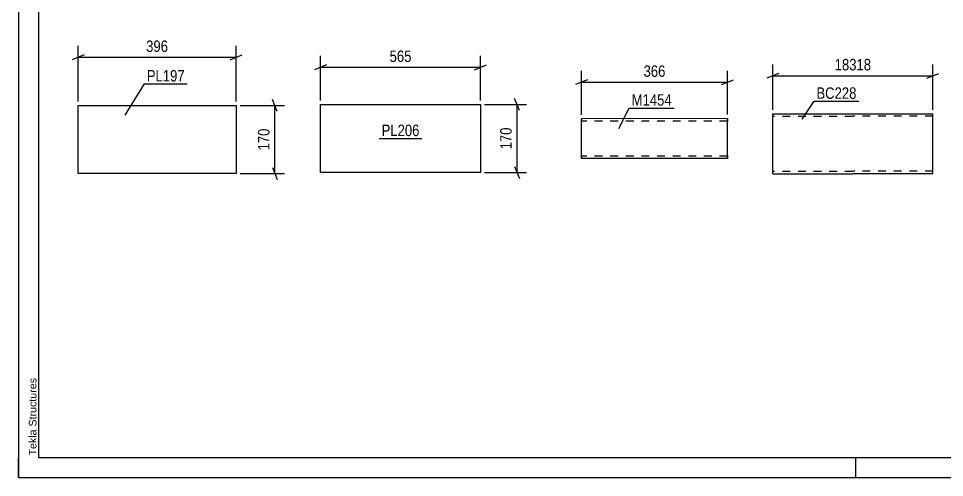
# Model space of a CAD drawing. Header units: millimetres. Extents: x 0 to 420, y 0 to 297.
# Drawn here: x 0 to 232.2, y 0 to 115 of the extents above; entities that cross this region are included whole.
import ezdxf

# ---------------------------------------------------------------- set-up
doc = ezdxf.new("R2010")
doc.units = ezdxf.units.MM
doc.linetypes.add('DXK_LINE_DOT2', pattern=[3.9198, 1.9599, -1.9599])
doc.styles.add('Arial', font='ARIAL.TTF', dxfattribs={"height": 0.2})
doc.styles.add('Arial Narrow', font='ARIALN.TTF', dxfattribs={"height": 0.2})

# ---------------------------------------------------------------- blocks, each defined once
blk = doc.blocks.new('Unknown-318883881-1115')
at = {"color": 5, "linetype": 'Continuous'}
for p, q in [((0, 297), (0, 0)), ((5, 292), (5, 5)), ((0, 0), (0, 5)), ((5, 5), (415, 5)), ((210, 0), (210, 5)), ((0, 0), (420, 0))]:
    blk.add_line(p, q, dxfattribs=at)
at = {"color": 174, "linetype": 'Continuous', "style": 'Arial'}
blk.add_text('Tekla Structures', height=1.9102, rotation=90, dxfattribs=at).set_placement((4.5, 5.5))
blk = doc.blocks.new('Part-318883881-3788 - 3764')
at = {"color": 2, "linetype": 'Continuous'}
for p, q in [((189.23, 76.19), (189.23, 91.1)), ((189.23, 91.1), (209.23, 91.1)), ((209.33, 91.17), (229.33, 91.17)), ((229.33, 76.17), (229.33, 91.17)), ((189.23, 76.19), (189.23, 76.1)), ((189.23, 76.1), (209.23, 76.1)), ((209.33, 76.17), (229.33, 76.17))]:
    blk.add_line(p, q, dxfattribs=at)
at = {"color": 7, "linetype": 'DXK_LINE_DOT2'}
for p, q in [((209.23, 90.5), (189.23, 90.5)), ((229.33, 90.57), (209.33, 90.57)), ((189.23, 76.7), (189.23, 76.75)), ((209.23, 76.7), (189.23, 76.7)), ((229.33, 76.77), (209.33, 76.77)), ((229.33, 76.77), (229.33, 76.81))]:
    blk.add_line(p, q, dxfattribs=at)
blk = doc.blocks.new('Part-318883881-3468 - 3452')
at = {"color": 2, "linetype": 'Continuous'}
for p, q in [((177.81, 89.93), (141.21, 89.92)), ((141.21, 89.92), (141.21, 89.92)), ((141.21, 89.82), (141.21, 89.92)), ((141.22, 89.56), (141.21, 89.82)), ((141.22, 89.17), (141.22, 89.56)), ((141.22, 80.66), (141.22, 89.17)), ((177.81, 89.93), (177.81, 89.84)), ((177.81, 89.84), (177.81, 89.58)), ((177.81, 89.58), (177.81, 89.19)), ((177.81, 80.67), (177.81, 89.19)), ((141.22, 80.27), (141.22, 80.66)), ((141.22, 80.01), (141.22, 80.27)), ((141.22, 79.92), (141.22, 80.01)), ((177.81, 79.93), (141.22, 79.92)), ((141.22, 79.92), (141.22, 79.92)), ((177.81, 80.67), (177.81, 80.28)), ((177.81, 80.28), (177.81, 80.02)), ((177.81, 80.02), (177.81, 79.93))]:
    blk.add_line(p, q, dxfattribs=at)
at = {"color": 7, "linetype": 'DXK_LINE_DOT2'}
for p, q in [((141.21, 89.92), (141.21, 89.92)), ((141.21, 89.92), (141.21, 89.82)), ((141.21, 89.82), (141.21, 89.56)), ((141.21, 89.56), (141.21, 89.32)), ((177.81, 89.33), (141.21, 89.32)), ((141.22, 80.56), (141.21, 89.32)), ((141.22, 89.32), (141.21, 89.32)), ((141.21, 89.27), (141.21, 89.32)), ((141.22, 80.89), (141.21, 89.27)), ((141.22, 89.27), (141.22, 89.32)), ((141.22, 89.17), (141.22, 89.27)), ((141.22, 89.14), (141.22, 89.17)), ((141.22, 88.95), (141.22, 89.14)), ((141.22, 80.69), (141.22, 88.95)), ((177.81, 89.84), (177.81, 89.93)), ((177.81, 89.58), (177.81, 89.84)), ((177.81, 89.33), (177.81, 89.58)), ((177.81, 80.57), (177.81, 89.33)), ((177.81, 89.28), (177.81, 89.33)), ((177.81, 89.28), (177.81, 89.33)), ((177.81, 80.9), (177.81, 89.28)), ((177.81, 89.19), (177.81, 89.28)), ((177.81, 89.15), (177.81, 89.19)), ((177.81, 88.96), (177.81, 89.15)), ((177.81, 80.7), (177.81, 88.96)), ((141.22, 80.69), (141.22, 80.89)), ((141.22, 80.56), (141.22, 80.69)), ((141.22, 80.69), (141.22, 80.56)), ((141.22, 80.52), (141.22, 80.56)), ((141.22, 80.56), (141.22, 80.52)), ((141.22, 80.56), (141.22, 80.27)), ((177.81, 80.53), (141.22, 80.52)), ((141.22, 80.52), (141.22, 80.52)), ((141.22, 80.27), (141.22, 80.01)), ((141.22, 80.01), (141.22, 79.92)), ((141.22, 79.92), (141.22, 79.92)), ((177.81, 80.7), (177.81, 80.9)), ((177.81, 80.57), (177.81, 80.7)), ((177.81, 80.7), (177.81, 80.57)), ((177.81, 80.53), (177.81, 80.57)), ((177.81, 80.57), (177.81, 80.53)), ((177.81, 80.28), (177.81, 80.57)), ((177.81, 80.02), (177.81, 80.28)), ((177.81, 79.93), (177.81, 80.02))]:
    blk.add_line(p, q, dxfattribs=at)
blk = doc.blocks.new('Part-318883881-3585 - 3569')
at = {"color": 2, "linetype": 'Continuous'}
for p, q in [((14.93, 76.2), (14.93, 93.2)), ((14.93, 93.2), (54.57, 93.2)), ((54.57, 93.2), (54.57, 76.2)), ((54.57, 76.2), (14.93, 76.2))]:
    blk.add_line(p, q, dxfattribs=at)
blk = doc.blocks.new('Part-318883881-3498 - 3484')
at = {"color": 2, "linetype": 'Continuous'}
for p, q in [((75.77, 76.46), (75.77, 93.46)), ((75.77, 93.46), (95.77, 93.46)), ((95.87, 93.46), (115.87, 93.46)), ((115.87, 93.46), (115.87, 76.46)), ((95.77, 76.46), (75.77, 76.46)), ((115.87, 76.46), (95.87, 76.46))]:
    blk.add_line(p, q, dxfattribs=at)
blk = doc.blocks.new('StraightDimension-318883881-3797 - 3764')
at = {"color": 7, "linetype": 'Continuous'}
for p, q in [((189.23, 92.1), (189.23, 103.53)), ((229.33, 92.17), (229.33, 103.53)), ((190.73, 101.28), (187.73, 100.08)), ((189.23, 100.68), (229.33, 100.68)), ((227.83, 100.08), (230.83, 101.28))]:
    blk.add_line(p, q, dxfattribs=at)
at = {"color": 0}
blk.add_wipeout([(214.45, 101.43), (214.45, 105.63), (204.11, 105.63), (204.11, 101.43)], dxfattribs=at)
at = {"color": 3, "style": 'Arial Narrow'}
blk.add_text('18318', height=2.863, dxfattribs=at).set_placement((204.71, 102.03))
blk = doc.blocks.new('StraightDimension-318883881-3470 - 3452')
at = {"color": 7, "linetype": 'Continuous'}
for p, q in [((141.21, 90.92), (141.21, 101.9)), ((177.81, 90.93), (177.81, 101.9)), ((142.71, 99.65), (139.71, 98.45)), ((141.21, 99.05), (177.81, 99.05)), ((176.31, 98.45), (179.31, 99.65))]:
    blk.add_line(p, q, dxfattribs=at)
at = {"color": 0}
blk.add_wipeout([(162.85, 99.8), (162.85, 104), (156.17, 104), (156.17, 99.8)], dxfattribs=at)
at = {"color": 3, "style": 'Arial Narrow'}
blk.add_text('366', height=2.863, dxfattribs=at).set_placement((156.77, 100.4))
blk = doc.blocks.new('StraightDimension-318883881-3587 - 3569')
at = {"color": 7, "linetype": 'Continuous'}
for p, q in [((14.93, 94.2), (14.93, 108.15)), ((54.57, 94.2), (54.57, 108.15)), ((16.43, 105.9), (13.43, 104.7)), ((14.93, 105.3), (54.57, 105.3)), ((53.07, 104.7), (56.07, 105.9))]:
    blk.add_line(p, q, dxfattribs=at)
at = {"color": 0}
blk.add_wipeout([(38.09, 106.05), (38.09, 110.25), (31.41, 110.25), (31.41, 106.05)], dxfattribs=at)
at = {"color": 3, "style": 'Arial Narrow'}
blk.add_text('396', height=2.863, dxfattribs=at).set_placement((32.01, 106.65))
blk = doc.blocks.new('StraightDimension-318883881-3598 - 3569')
at = {"color": 7, "linetype": 'Continuous'}
for p, q in [((55.57, 93.2), (66.69, 93.2)), ((64.89, 91.7), (63.69, 94.7)), ((64.29, 76.2), (64.29, 93.2)), ((63.69, 77.7), (64.89, 74.7)), ((55.57, 76.2), (66.69, 76.2))]:
    blk.add_line(p, q, dxfattribs=at)
at = {"color": 0}
blk.add_wipeout([(63.54, 88.04), (59.34, 88.04), (59.34, 81.36), (63.54, 81.36)], dxfattribs=at)
at = {"color": 3, "style": 'Arial Narrow'}
blk.add_text('170', height=2.863, rotation=90.0002, dxfattribs=at).set_placement((62.94, 81.96))
blk = doc.blocks.new('StraightDimension-318883881-3512 - 3484')
at = {"color": 7, "linetype": 'Continuous'}
for p, q in [((75.77, 94.46), (75.77, 105.64)), ((115.87, 94.46), (115.87, 105.64)), ((77.27, 103.39), (74.27, 102.19)), ((75.77, 102.79), (115.87, 102.79)), ((114.37, 102.19), (117.37, 103.39))]:
    blk.add_line(p, q, dxfattribs=at)
at = {"color": 0}
blk.add_wipeout([(99.17, 103.54), (99.17, 107.74), (92.48, 107.74), (92.48, 103.54)], dxfattribs=at)
at = {"color": 3, "style": 'Arial Narrow'}
blk.add_text('565', height=2.863, dxfattribs=at).set_placement((93.08, 104.14))
blk = doc.blocks.new('StraightDimension-318883881-3501 - 3484')
at = {"color": 7, "linetype": 'Continuous'}
for p, q in [((116.87, 93.46), (127.43, 93.46)), ((125.63, 91.96), (124.43, 94.96)), ((125.03, 76.46), (125.03, 93.46)), ((124.43, 77.96), (125.63, 74.96)), ((116.87, 76.46), (127.43, 76.46))]:
    blk.add_line(p, q, dxfattribs=at)
at = {"color": 0}
blk.add_wipeout([(124.28, 88.3), (120.08, 88.3), (120.08, 81.62), (124.28, 81.62)], dxfattribs=at)
at = {"color": 3, "style": 'Arial Narrow'}
blk.add_text('170', height=2.863, rotation=90.0002, dxfattribs=at).set_placement((123.68, 82.22))
blk = doc.blocks.new('Mark-318883881-3784 - 3764')
at = {"color": 0}
blk.add_wipeout([(210.18, 94.9), (210.18, 97.9), (200.13, 97.9), (200.13, 94.9)], dxfattribs=at)
blk.add_wipeout([(210.18, 94.9), (210.18, 97.9), (200.13, 97.9), (200.13, 94.9)], dxfattribs=at)
at = {"color": 30, "linetype": 'Continuous'}
for p, q in [((196.56, 89.8), (199.53, 94.3)), ((199.53, 94.3), (210.78, 94.3))]:
    blk.add_line(p, q, dxfattribs=at)
at = {"color": 3, "style": 'Arial Narrow'}
blk.add_text('BC228', height=2.863, dxfattribs=at).set_placement((200.13, 94.9))
blk = doc.blocks.new('Mark-318883881-3464 - 3452')
at = {"color": 0}
blk.add_wipeout([(163.85, 93.19), (163.85, 96.19), (153.79, 96.19), (153.79, 93.19)], dxfattribs=at)
blk.add_wipeout([(163.85, 93.19), (163.85, 96.19), (153.79, 96.19), (153.79, 93.19)], dxfattribs=at)
at = {"color": 30, "linetype": 'Continuous'}
for p, q in [((150.61, 87.47), (153.19, 92.59)), ((153.19, 92.59), (164.45, 92.59))]:
    blk.add_line(p, q, dxfattribs=at)
at = {"color": 3, "style": 'Arial Narrow'}
blk.add_text('M1454', height=2.863, dxfattribs=at).set_placement((153.79, 93.19))
blk = doc.blocks.new('Mark-318883881-3581 - 3569')
at = {"color": 0}
blk.add_wipeout([(41.69, 99.24), (41.69, 102.24), (32.18, 102.24), (32.18, 99.24)], dxfattribs=at)
blk.add_wipeout([(41.69, 99.24), (41.69, 102.24), (32.18, 102.24), (32.18, 99.24)], dxfattribs=at)
at = {"color": 30, "linetype": 'Continuous'}
for p, q in [((26.78, 90.78), (31.58, 98.64)), ((31.58, 98.64), (42.29, 98.64))]:
    blk.add_line(p, q, dxfattribs=at)
at = {"color": 3, "style": 'Arial Narrow'}
blk.add_text('PL197', height=2.863, dxfattribs=at).set_placement((32.18, 99.24))
blk = doc.blocks.new('Mark-318883881-3496 - 3484')
at = {"color": 0}
blk.add_wipeout([(100.58, 85.56), (100.58, 88.56), (91.07, 88.56), (91.07, 85.56)], dxfattribs=at)
blk.add_wipeout([(100.58, 85.56), (100.58, 88.56), (91.07, 88.56), (91.07, 85.56)], dxfattribs=at)
at = {"color": 30, "linetype": 'Continuous'}
blk.add_line((90.47, 84.96), (101.18, 84.96), dxfattribs=at)
at = {"color": 3, "style": 'Arial Narrow'}
blk.add_text('PL206', height=2.863, dxfattribs=at).set_placement((91.07, 85.56))

msp = doc.modelspace()

# ---------------------------------------------------------------- block references
for name in ['Unknown-318883881-1115', 'Part-318883881-3585 - 3569', 'Part-318883881-3498 - 3484', 'Part-318883881-3788 - 3764', 'Part-318883881-3468 - 3452']:
    msp.add_blockref(name, (0, 0))

# ---------------------------------------------------------------- next in the draw order: block references
for name in ['StraightDimension-318883881-3587 - 3569', 'StraightDimension-318883881-3512 - 3484', 'StraightDimension-318883881-3797 - 3764', 'StraightDimension-318883881-3470 - 3452', 'Mark-318883881-3496 - 3484']:
    msp.add_blockref(name, (0, 0))

# ---------------------------------------------------------------- next in the draw order: block references
for name in ['Mark-318883881-3581 - 3569', 'Mark-318883881-3784 - 3764', 'Mark-318883881-3464 - 3452', 'StraightDimension-318883881-3598 - 3569', 'StraightDimension-318883881-3501 - 3484']:
    msp.add_blockref(name, (0, 0))

doc.saveas('drawing.dxf')
